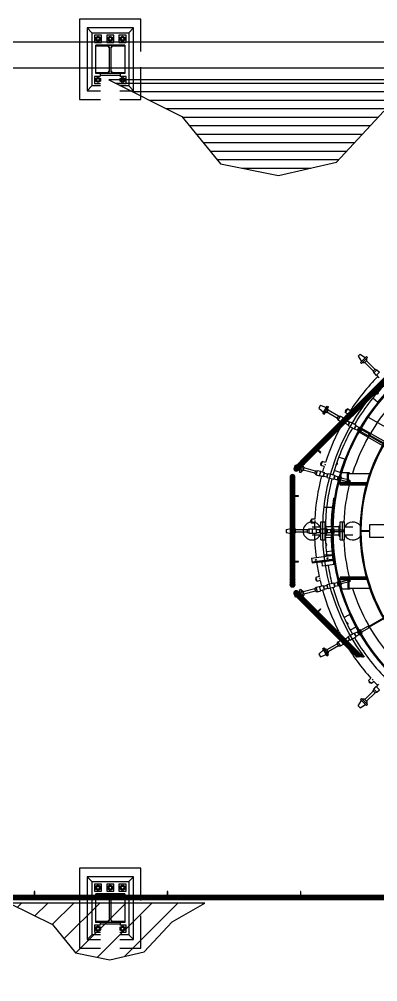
# Model space of a CAD drawing. Header units: metres. Extents: x 0 to 63075, y 0 to 44550.
# Drawn here: x 53271 to 53841, y 40929 to 42462 of the extents above; entities that cross this region are included whole.
import ezdxf

# ---------------------------------------------------------------- set-up
doc = ezdxf.new("R2010")
doc.units = ezdxf.units.M
doc.header["$LTSCALE"] = 75
for name, color, linetype in [('GSB', 7, 'Continuous'), ('ML6', 1, 'Continuous'), ('SDM', 7, 'Continuous'), ('SL1', 8, 'Continuous')]:
    doc.layers.add(name, color=color, linetype=linetype)
doc.styles.add('ROMANS', font='ROMANS.SHX')
doc.dimstyles.new('75___1-75', dxfattribs={"dimscale": 75, "dimtxt": 2.5, "dimasz": 2, "dimexe": 1.5, "dimexo": 1, "dimgap": 0.5, "dimtad": 1, "dimdec": 0, "dimzin": 12, "dimtxsty": 'ROMANS', "dimcen": 0, "dimclrd": 256, "dimclre": 256, "dimclrt": 3, "dimazin": 3, "dimtfac": 1, "dimtdec": 0, "dimtmove": 0, "dimatfit": 0, "dimfxl": 1, "dimlwd": -1, "dimlwe": -1, "dimarcsym": 0})

# ---------------------------------------------------------------- blocks, each defined once
blk = doc.blocks.new('A$C6bae614f')
at = {"layer": 'SL1'}
h = blk.add_hatch(dxfattribs=at)
h.set_pattern_fill('_USER', color=256, scale=90, angle=-0.0019, style=0, pattern_type=0)
h.set_pattern_definition([(359.99813, (326091.565, -11945.2), (0.00294, 90), [])])
h.paths.add_polyline_path([(373348, 56937), (369854, 56937), (370629, 56550), (371038, 56048), (371653, 55922), (372265, 56065), (372765, 56602)])
h = blk.add_hatch(dxfattribs=at)
h.set_pattern_fill('_USER', color=256, scale=195, angle=44.9981, style=0, pattern_type=0)
h.set_pattern_definition([(44.99813, (326091.56, -18363.04), (-137.8813, 137.89033), [])])
h.paths.add_polyline_path([(370873, 48209), (368802, 48209), (369261, 47980), (369504, 47682), (369868, 47608), (370231, 47692), (370527, 48010)])
for p, q in [((369546, 57579), (369545, 56729)), ((370196, 57579), (369546, 57579)), ((370196, 57237), (370196, 57579)), ((369676, 57437), (369626, 57487)), ((370116, 57487), (369626, 57487)), ((369626, 57487), (369626, 56822)), ((370116, 57487), (370066, 57437)), ((370116, 56822), (370116, 57487)), ((369676, 57437), (369676, 56872)), ((369676, 57437), (370066, 57437)), ((369703, 57409), (369703, 57334)), ((369778, 57409), (369703, 57409)), ((369715, 57387), (369741, 57401)), ((369715, 57357), (369715, 57387)), ((369741, 57343), (369715, 57357)), ((369726, 57379), (369724, 57372)), ((369724, 57372), (369726, 57365)), ((369730, 57385), (369726, 57379)), ((369726, 57365), (369730, 57359)), ((369737, 57388), (369730, 57385)), ((369730, 57359), (369737, 57356)), ((369744, 57388), (369737, 57388)), ((369737, 57356), (369744, 57356)), ((369741, 57401), (369766, 57387)), ((369766, 57357), (369741, 57343)), ((369751, 57385), (369744, 57388)), ((369744, 57356), (369751, 57359)), ((369756, 57379), (369751, 57385)), ((369751, 57359), (369756, 57365)), ((369757, 57372), (369756, 57379)), ((369756, 57365), (369757, 57372)), ((369766, 57387), (369766, 57357)), ((369778, 57334), (369778, 57409)), ((369908, 57409), (369833, 57409)), ((369833, 57409), (369833, 57334)), ((369845, 57387), (369871, 57401)), ((369845, 57357), (369845, 57387)), ((369871, 57343), (369845, 57357)), ((369856, 57379), (369854, 57372)), ((369854, 57372), (369856, 57365)), ((369860, 57385), (369856, 57379)), ((369856, 57365), (369860, 57359)), ((369867, 57388), (369860, 57385)), ((369860, 57359), (369867, 57356)), ((369874, 57388), (369867, 57388)), ((369867, 57356), (369874, 57356)), ((369871, 57401), (369896, 57387)), ((369896, 57357), (369871, 57343)), ((369881, 57385), (369874, 57388)), ((369874, 57356), (369881, 57359)), ((369886, 57379), (369881, 57385)), ((369881, 57359), (369886, 57365)), ((369887, 57372), (369886, 57379)), ((369886, 57365), (369887, 57372)), ((369896, 57387), (369896, 57357)), ((369908, 57334), (369908, 57409)), ((369963, 57409), (369963, 57334)), ((370038, 57409), (369963, 57409)), ((369975, 57387), (370001, 57401)), ((369975, 57357), (369975, 57387)), ((370001, 57343), (369975, 57357)), ((369986, 57379), (369984, 57372)), ((369984, 57372), (369986, 57365)), ((369990, 57385), (369986, 57379)), ((369986, 57365), (369990, 57359)), ((369997, 57388), (369990, 57385)), ((369990, 57359), (369997, 57356)), ((370004, 57388), (369997, 57388)), ((369997, 57356), (370004, 57356)), ((370001, 57401), (370026, 57387)), ((370026, 57357), (370001, 57343)), ((370011, 57385), (370004, 57388)), ((370004, 57356), (370011, 57359)), ((370016, 57379), (370011, 57385)), ((370011, 57359), (370016, 57365)), ((370017, 57372), (370016, 57379)), ((370016, 57365), (370017, 57372)), ((370026, 57387), (370026, 57357)), ((370038, 57334), (370038, 57409)), ((370066, 57437), (370066, 56872)), ((349171, 57340), (379581, 57340)), ((369703, 57334), (369778, 57334)), ((369717, 57306), (370025, 57306)), ((369717, 57003), (369717, 57306)), ((370025, 57306), (369717, 57306)), ((369849, 57293), (369717, 57293)), ((369849, 57293), (369717, 57293)), ((369833, 57334), (369908, 57334)), ((369864, 57278), (369849, 57293)), ((369849, 57293), (369849, 57292)), ((369864, 57031), (369864, 57278)), ((369892, 57293), (369877, 57278)), ((369877, 57278), (369877, 57031)), ((370025, 57293), (369892, 57293)), ((369892, 57293), (369892, 57292)), ((370025, 57293), (369892, 57293)), ((369963, 57334), (370038, 57334)), ((370025, 57306), (370025, 57003)), ((349471, 57064), (379300, 57064)), ((370195, 56729), (370196, 57072)), ((369703, 56974), (369703, 56899)), ((369769, 56974), (369703, 56974)), ((369715, 56952), (369741, 56966)), ((369715, 56922), (369715, 56952)), ((369717, 57016), (369849, 57016)), ((370025, 57003), (369717, 57003)), ((369730, 56950), (369725, 56944)), ((369737, 56953), (369730, 56950)), ((369744, 56953), (369737, 56953)), ((369741, 56966), (369766, 56952)), ((369751, 56950), (369744, 56953)), ((369756, 56944), (369751, 56950)), ((369766, 56984), (369766, 57003)), ((369976, 56984), (369766, 56984)), ((369766, 56952), (369766, 56922)), ((369849, 57016), (369864, 57031)), ((369877, 57031), (369892, 57016)), ((369892, 57016), (370025, 57016)), ((370038, 56974), (369972, 56974)), ((369975, 56952), (370001, 56966)), ((369975, 56922), (369975, 56952)), ((369976, 57003), (369976, 56984)), ((369990, 56950), (369985, 56944)), ((369997, 56953), (369990, 56950)), ((370004, 56953), (369997, 56953)), ((370001, 56966), (370026, 56952)), ((370011, 56950), (370004, 56953)), ((370016, 56944), (370011, 56950)), ((370026, 56952), (370026, 56922)), ((370038, 56899), (370038, 56974)), ((369676, 56872), (369626, 56822)), ((369769, 56872), (369676, 56872)), ((369703, 56899), (369769, 56899)), ((369741, 56908), (369715, 56922)), ((369725, 56944), (369724, 56937)), ((369724, 56937), (369725, 56930)), ((369725, 56930), (369730, 56924)), ((369730, 56924), (369737, 56921)), ((369737, 56921), (369744, 56921)), ((369766, 56922), (369741, 56908)), ((369744, 56921), (369751, 56924)), ((369751, 56924), (369756, 56930)), ((369757, 56937), (369756, 56944)), ((369756, 56930), (369757, 56937)), ((369972, 56899), (370038, 56899)), ((370066, 56872), (369972, 56872)), ((370001, 56908), (369975, 56922)), ((369985, 56944), (369984, 56937)), ((369984, 56937), (369985, 56930)), ((369985, 56930), (369990, 56924)), ((369990, 56924), (369997, 56921)), ((369997, 56921), (370004, 56921)), ((370026, 56922), (370001, 56908)), ((370004, 56921), (370011, 56924)), ((370011, 56924), (370016, 56930)), ((370017, 56937), (370016, 56944)), ((370016, 56930), (370017, 56937)), ((370116, 56822), (370066, 56872)), ((369626, 56822), (369769, 56822)), ((369972, 56822), (370116, 56822)), ((369545, 56729), (369769, 56729)), ((369972, 56729), (370195, 56729)), ((371893, 52900), (373493, 54500)), ((373494, 54499), (371894, 52899)), ((373498, 54495), (371898, 52895)), ((373503, 54490), (371903, 52890)), ((373510, 54483), (371910, 52883)), ((373517, 54477), (371916, 52877)), ((373522, 54471), (371922, 52871)), ((373526, 54467), (371926, 52867)), ((373527, 54466), (371927, 52866)), ((372518, 54030), (372494, 54006)), ((372494, 54006), (372532, 53951)), ((372518, 54030), (372572, 53991)), ((372521, 53940), (372584, 54003)), ((372532, 53929), (372595, 53992)), ((372584, 54003), (372595, 53992)), ((372521, 53940), (372532, 53929)), ((372564, 53938), (372541, 53938)), ((372564, 53938), (372586, 53960)), ((372657, 53849), (372566, 53940)), ((372674, 53867), (372584, 53958)), ((372586, 53960), (372586, 53982)), ((372654, 53847), (372677, 53870)), ((372654, 53847), (372660, 53830)), ((372660, 53830), (372694, 53863)), ((372660, 53830), (372687, 53803)), ((372677, 53870), (372694, 53863)), ((372687, 53803), (372720, 53837)), ((372688, 53805), (372716, 53776)), ((372694, 53863), (372720, 53837)), ((372800, 53631), (372701, 53518)), ((372095, 53486), (372078, 53457)), ((372095, 53486), (372158, 53463)), ((372122, 53400), (372166, 53477)), ((372166, 53477), (372180, 53469)), ((372478, 53370), (372569, 53502)), ((372569, 53502), (372595, 53534)), ((372701, 53518), (372651, 53562)), ((372078, 53457), (372130, 53414)), ((372122, 53400), (372135, 53392)), ((372135, 53392), (372180, 53469)), ((372163, 53410), (372142, 53404)), ((372163, 53410), (372179, 53436)), ((372276, 53348), (372165, 53412)), ((372179, 53436), (372173, 53458)), ((372288, 53370), (372178, 53434)), ((372367, 53383), (372346, 53347)), ((372381, 53448), (372358, 53411)), ((372369, 53441), (372358, 53425)), ((372364, 53421), (372358, 53425)), ((372388, 53392), (372358, 53411)), ((372379, 53376), (372367, 53383)), ((372375, 53438), (372369, 53441)), ((372412, 53429), (372381, 53448)), ((372400, 53403), (372403, 53408)), ((372403, 53408), (372408, 53415)), ((372274, 53345), (372290, 53373)), ((372274, 53345), (372285, 53330)), ((372285, 53330), (372309, 53371)), ((372285, 53330), (372317, 53311)), ((372290, 53373), (372309, 53371)), ((372324, 53309), (372303, 53273)), ((372315, 53266), (372303, 53273)), ((372309, 53371), (372341, 53353)), ((372317, 53311), (372341, 53353)), ((372318, 53313), (372353, 53293)), ((372340, 53351), (372375, 53331)), ((372353, 53293), (372375, 53331)), ((372355, 53298), (372358, 53296)), ((372358, 53296), (372374, 53325)), ((372358, 53296), (372388, 53279)), ((372372, 53326), (372374, 53325)), ((372374, 53325), (372405, 53307)), ((372388, 53272), (372410, 53311)), ((372388, 53279), (372405, 53307)), ((372391, 53277), (372388, 53279)), ((372388, 53272), (372452, 53236)), ((372396, 53232), (372478, 53370)), ((372407, 53306), (372405, 53307)), ((372410, 53311), (372474, 53274)), ((372452, 53236), (372474, 53274)), ((372603, 53361), (373024, 53118)), ((372324, 53088), (372396, 53232)), ((372455, 53240), (372458, 53238)), ((372458, 53238), (372475, 53267)), ((372458, 53238), (372488, 53221)), ((372471, 53269), (372475, 53267)), ((372475, 53267), (372505, 53250)), ((372488, 53221), (372505, 53250)), ((372492, 53219), (372488, 53221)), ((372511, 53253), (372489, 53214)), ((372492, 53219), (372489, 53214)), ((372489, 53214), (372497, 53209)), ((372489, 53214), (372497, 53209)), ((372508, 53248), (372505, 53250)), ((372924, 52960), (372505, 53203)), ((372506, 53204), (372515, 53199)), ((372506, 53204), (372515, 53199)), ((372508, 53248), (372511, 53253)), ((372511, 53253), (372520, 53248)), ((372511, 53253), (372520, 53248)), ((372515, 53199), (372537, 53237)), ((372600, 53163), (372521, 53209)), ((372528, 53243), (372537, 53237)), ((372528, 53243), (372537, 53237)), ((372948, 53002), (372529, 53244)), ((372611, 53182), (372532, 53227)), ((372600, 53163), (372611, 53182)), ((372618, 53175), (372610, 53180)), ((372610, 53160), (372618, 53175)), ((372766, 53084), (372615, 53170)), ((372262, 52940), (372324, 53088)), ((372610, 53160), (372601, 53165)), ((372612, 53165), (372762, 53078)), ((372069, 53007), (372096, 52980)), ((372101, 52984), (372073, 53012)), ((372096, 52980), (372101, 52984)), ((371860, 52866), (371846, 52851)), ((371877, 52885), (371849, 52856)), ((371877, 52882), (371860, 52866)), ((371862, 52870), (371860, 52866)), ((371860, 52866), (371862, 52859)), ((371879, 52877), (371862, 52859)), ((371866, 52852), (371884, 52871)), ((371893, 52900), (371877, 52885)), ((371877, 52882), (371894, 52899)), ((371877, 52885), (371877, 52882)), ((371877, 52882), (371879, 52877)), ((371879, 52877), (371898, 52895)), ((371879, 52877), (371884, 52871)), ((371884, 52871), (371903, 52890)), ((371884, 52871), (371890, 52864)), ((371890, 52864), (371910, 52883)), ((371893, 52900), (371894, 52899)), ((371894, 52899), (371898, 52895)), ((371897, 52857), (371916, 52877)), ((371898, 52895), (371903, 52890)), ((371903, 52890), (371910, 52883)), ((371904, 52853), (371922, 52871)), ((371909, 52850), (371926, 52867)), ((371910, 52883), (371916, 52877)), ((371911, 52850), (371927, 52866)), ((371916, 52877), (371922, 52871)), ((371922, 52871), (371926, 52867)), ((371926, 52867), (371927, 52866)), ((372104, 52879), (372098, 52861)), ((372114, 52889), (372101, 52847)), ((372110, 52877), (372104, 52879)), ((372149, 52879), (372114, 52889)), ((372146, 52856), (372148, 52864)), ((372212, 52787), (372262, 52940)), ((372291, 52938), (372354, 52917)), ((372354, 52917), (372306, 52775)), ((371817, 52822), (371815, 52812)), ((371817, 52815), (371815, 52812)), ((371815, 52812), (371817, 52803)), ((371846, 52844), (371817, 52815)), ((371822, 52830), (371817, 52822)), ((371819, 52824), (371817, 52815)), ((371819, 52824), (371817, 52822)), ((371817, 52815), (371819, 52805)), ((371819, 52805), (371817, 52803)), ((371817, 52803), (371822, 52795)), ((371828, 52852), (371819, 52820)), ((371824, 52832), (371819, 52824)), ((371824, 52829), (371819, 52824)), ((371819, 52820), (371879, 52791)), ((371819, 52805), (371825, 52812)), ((371819, 52805), (371824, 52797)), ((371824, 52832), (371822, 52830)), ((371824, 52797), (371822, 52795)), ((371822, 52795), (371830, 52790)), ((371824, 52829), (371823, 52821)), ((371823, 52821), (371825, 52812)), ((371833, 52839), (371824, 52829)), ((371829, 52837), (371824, 52832)), ((371829, 52837), (371824, 52829)), ((371824, 52797), (371831, 52804)), ((371832, 52792), (371824, 52797)), ((371825, 52812), (371836, 52822)), ((371825, 52812), (371831, 52804)), ((371828, 52852), (371894, 52846)), ((371837, 52845), (371829, 52837)), ((371832, 52792), (371830, 52790)), ((371830, 52790), (371839, 52788)), ((371841, 52814), (371831, 52804)), ((371831, 52804), (371838, 52799)), ((371849, 52809), (371832, 52792)), ((371832, 52792), (371841, 52790)), ((371846, 52851), (371833, 52839)), ((371837, 52845), (371833, 52839)), ((371833, 52839), (371833, 52831)), ((371833, 52831), (371836, 52822)), ((371836, 52822), (371866, 52852)), ((371836, 52822), (371841, 52814)), ((371849, 52856), (371837, 52845)), ((371838, 52799), (371847, 52796)), ((371857, 52806), (371839, 52788)), ((371839, 52788), (371848, 52790)), ((371890, 52864), (371841, 52814)), ((371841, 52814), (371849, 52809)), ((371850, 52792), (371841, 52790)), ((371862, 52859), (371846, 52844)), ((371849, 52856), (371846, 52851)), ((371846, 52851), (371846, 52844)), ((371846, 52844), (371849, 52836)), ((371847, 52796), (371856, 52798)), ((371848, 52790), (371856, 52795)), ((371850, 52792), (371848, 52790)), ((371879, 52839), (371849, 52809)), ((371849, 52836), (371855, 52828)), ((371849, 52809), (371857, 52806)), ((371909, 52850), (371850, 52792)), ((371850, 52792), (371858, 52797)), ((371855, 52828), (371862, 52823)), ((371856, 52798), (371863, 52802)), ((371858, 52797), (371856, 52795)), ((371870, 52819), (371857, 52806)), ((371857, 52806), (371865, 52807)), ((371863, 52802), (371858, 52797)), ((371862, 52859), (371866, 52852)), ((371862, 52823), (371870, 52819)), ((371872, 52811), (371863, 52802)), ((371865, 52807), (371872, 52811)), ((371866, 52852), (371872, 52845)), ((371886, 52835), (371870, 52819)), ((371870, 52819), (371878, 52819)), ((371872, 52845), (371879, 52839)), ((371896, 52835), (371872, 52811)), ((371875, 52776), (371898, 52862)), ((371875, 52776), (371891, 52772)), ((371878, 52819), (371883, 52822)), ((371897, 52857), (371879, 52839)), ((371879, 52839), (371886, 52835)), ((371904, 52853), (371886, 52835)), ((371886, 52835), (371892, 52834)), ((371890, 52864), (371897, 52857)), ((371891, 52772), (371914, 52858)), ((371892, 52834), (371896, 52835)), ((371914, 52796), (371894, 52784)), ((371911, 52850), (371896, 52835)), ((371897, 52857), (371904, 52853)), ((371898, 52862), (371914, 52858)), ((371904, 52853), (371909, 52850)), ((371909, 52850), (371911, 52850)), ((371922, 52826), (371910, 52845)), ((371914, 52796), (371922, 52826)), ((372038, 52765), (371914, 52798)), ((372045, 52789), (371921, 52823)), ((372037, 52762), (372046, 52793)), ((372046, 52793), (372064, 52796)), ((372051, 52750), (372064, 52796)), ((372064, 52796), (372099, 52787)), ((372087, 52740), (372099, 52787)), ((372105, 52859), (372098, 52861)), ((372099, 52785), (372138, 52774)), ((372135, 52837), (372101, 52847)), ((372126, 52732), (372138, 52774)), ((372131, 52736), (372139, 52768)), ((372136, 52769), (372139, 52768)), ((372139, 52768), (372173, 52759)), ((372144, 52850), (372146, 52856)), ((372166, 52721), (372177, 52764)), ((372172, 52632), (372212, 52787)), ((372177, 52764), (372248, 52745)), ((372306, 52775), (372243, 52796)), ((372284, 52657), (372319, 52772)), ((372319, 52772), (372399, 52772)), ((372384, 52764), (372619, 52764)), ((372384, 52672), (372384, 52764)), ((372393, 52663), (372393, 52764)), ((372399, 52772), (372399, 52764)), ((371778, 52737), (371776, 52727)), ((371778, 52734), (371776, 52725)), ((371776, 52727), (371776, 51581)), ((371778, 52726), (371776, 52718)), ((371778, 52713), (371776, 52706)), ((371778, 52696), (371776, 52690)), ((371778, 52675), (371776, 52671)), ((371783, 52745), (371778, 52737)), ((371783, 52742), (371778, 52734)), ((371778, 52734), (371778, 52737)), ((371778, 52726), (371778, 52734)), ((371783, 52733), (371778, 52726)), ((371778, 52726), (371778, 51572)), ((371783, 52719), (371778, 52713)), ((371783, 52701), (371778, 52696)), ((371783, 52678), (371778, 52675)), ((371791, 52750), (371783, 52745)), ((371791, 52747), (371783, 52742)), ((371783, 52745), (371783, 51564)), ((371791, 52738), (371783, 52733)), ((371791, 52723), (371783, 52719)), ((371791, 52704), (371783, 52701)), ((371791, 52681), (371783, 52678)), ((371800, 52752), (371791, 52750)), ((371791, 52750), (371791, 51558)), ((371800, 52749), (371791, 52747)), ((371800, 52740), (371791, 52738)), ((371800, 52725), (371791, 52723)), ((371800, 52705), (371791, 52704)), ((371800, 52681), (371791, 52681)), ((371810, 52750), (371800, 52752)), ((371800, 51560), (371800, 52752)), ((371810, 52747), (371800, 52749)), ((371810, 52738), (371800, 52740)), ((371810, 52723), (371800, 52725)), ((371810, 52704), (371800, 52705)), ((371810, 52681), (371800, 52681)), ((371818, 52745), (371810, 52750)), ((371810, 52750), (371810, 51558)), ((371818, 52742), (371810, 52747)), ((371818, 52733), (371810, 52738)), ((371818, 52719), (371810, 52723)), ((371818, 52701), (371810, 52704)), ((371818, 52678), (371810, 52681)), ((371823, 52737), (371818, 52745)), ((371818, 51567), (371818, 52745)), ((371823, 52734), (371818, 52742)), ((371823, 52726), (371818, 52733)), ((371823, 52713), (371818, 52719)), ((371823, 52696), (371818, 52701)), ((371823, 52675), (371818, 52678)), ((371825, 52727), (371823, 52737)), ((371823, 52737), (371823, 51572)), ((371825, 52725), (371823, 52734)), ((371825, 52718), (371823, 52726)), ((371825, 52706), (371823, 52713)), ((371825, 52690), (371823, 52696)), ((371825, 52671), (371823, 52675)), ((371825, 52725), (371825, 52727)), ((371825, 51591), (371825, 52725)), ((372037, 52762), (372051, 52750)), ((372051, 52750), (372087, 52740)), ((372088, 52742), (372126, 52732)), ((372128, 52737), (372131, 52736)), ((372131, 52736), (372164, 52727)), ((372164, 52727), (372173, 52759)), ((372167, 52727), (372164, 52727)), ((372166, 52721), (372237, 52702)), ((372176, 52758), (372173, 52759)), ((372237, 52702), (372248, 52745)), ((372238, 52707), (372242, 52706)), ((372242, 52706), (372251, 52738)), ((372242, 52706), (372276, 52697)), ((372247, 52739), (372251, 52738)), ((372251, 52738), (372285, 52729)), ((372276, 52697), (372285, 52729)), ((372280, 52696), (372276, 52697)), ((372278, 52691), (372290, 52734)), ((372280, 52696), (372278, 52691)), ((372278, 52691), (372288, 52688)), ((372278, 52691), (372288, 52688)), ((372288, 52728), (372285, 52729)), ((372288, 52728), (372290, 52734)), ((372290, 52734), (372300, 52731)), ((372290, 52734), (372300, 52731)), ((372292, 52663), (372292, 52672)), ((372292, 52672), (372384, 52672)), ((372587, 52663), (372292, 52663)), ((372297, 52686), (372308, 52683)), ((372297, 52686), (372308, 52683)), ((372308, 52683), (372319, 52726)), ((372308, 52653), (372308, 52663)), ((372309, 52729), (372319, 52726)), ((372309, 52729), (372319, 52726)), ((372399, 52671), (372311, 52694)), ((372404, 52691), (372316, 52715)), ((372399, 52671), (372404, 52691)), ((372409, 52670), (372399, 52672)), ((372414, 52687), (372404, 52689)), ((372409, 52670), (372414, 52687)), ((371778, 52652), (371776, 52650)), ((371825, 52627), (371776, 52627)), ((371783, 52654), (371778, 52652)), ((371791, 52655), (371783, 52654)), ((371800, 52655), (371791, 52655)), ((371810, 52655), (371800, 52655)), ((371818, 52654), (371810, 52655)), ((371823, 52652), (371818, 52654)), ((371825, 52650), (371823, 52652)), ((372143, 52474), (372172, 52632)), ((372308, 52657), (372284, 52657)), ((372303, 52653), (372303, 52644)), ((372584, 52653), (372303, 52653)), ((372303, 52644), (372581, 52644)), ((371864, 52527), (371825, 52527)), ((371825, 52521), (371864, 52521)), ((371864, 52521), (371864, 52527)), ((372126, 52314), (372143, 52474)), ((372249, 52503), (372239, 52503)), ((372136, 52407), (372226, 52407)), ((372236, 52408), (372236, 52408)), ((371993, 52268), (371992, 52258)), ((371992, 52258), (371992, 52249)), ((372000, 52268), (371993, 52268)), ((372000, 52280), (371999, 52236)), ((372037, 52279), (372000, 52280)), ((372039, 52250), (372040, 52265)), ((372124, 52249), (372126, 52314)), ((371733, 52170), (371799, 52182)), ((371733, 52170), (371733, 52137)), ((371799, 52109), (371799, 52198)), ((371799, 52198), (371815, 52198)), ((371815, 52109), (371815, 52198)), ((371831, 52169), (371815, 52185)), ((371831, 52138), (371831, 52169)), ((371959, 52166), (371831, 52166)), ((371959, 52170), (371976, 52177)), ((371959, 52137), (371959, 52170)), ((371976, 52129), (371976, 52177)), ((371976, 52177), (372013, 52177)), ((371999, 52248), (371992, 52249)), ((372035, 52235), (371999, 52236)), ((372009, 52198), (372100, 52198)), ((372013, 52129), (372013, 52177)), ((372013, 52175), (372053, 52175)), ((372053, 52131), (372053, 52175)), ((372053, 52170), (372056, 52170)), ((372056, 52137), (372056, 52170)), ((372056, 52170), (372091, 52170)), ((372091, 52137), (372091, 52170)), ((372094, 52170), (372091, 52170)), ((372094, 52131), (372094, 52175)), ((372094, 52175), (372168, 52175)), ((372100, 52058), (372100, 52249)), ((372100, 52249), (372144, 52249)), ((372122, 52058), (372122, 52249)), ((372144, 52249), (372144, 52058)), ((372152, 52207), (372144, 52207)), ((372152, 52207), (372152, 52099)), ((372296, 52198), (372152, 52198)), ((372168, 52131), (372168, 52175)), ((372168, 52170), (372172, 52170)), ((372172, 52137), (372172, 52170)), ((372172, 52170), (372207, 52170)), ((372207, 52137), (372207, 52170)), ((372210, 52170), (372207, 52170)), ((372210, 52131), (372210, 52176)), ((372210, 52170), (372210, 52176)), ((372210, 52176), (372220, 52176)), ((372210, 52176), (372220, 52176)), ((372230, 52176), (372241, 52176)), ((372230, 52176), (372241, 52176)), ((372241, 52131), (372241, 52176)), ((372332, 52164), (372241, 52164)), ((372296, 52207), (372304, 52207)), ((372296, 52099), (372296, 52207)), ((372304, 52058), (372304, 52249)), ((372304, 52249), (372349, 52249)), ((372326, 52249), (372326, 52058)), ((372332, 52143), (372332, 52164)), ((372342, 52162), (372332, 52162)), ((372342, 52145), (372342, 52162)), ((372349, 52249), (372349, 52058)), ((372349, 52198), (372439, 52198)), ((372520, 52156), (372525, 52156)), ((372525, 52151), (372520, 52151)), ((372525, 52149), (372525, 52158)), ((372525, 52158), (372620, 52158)), ((372620, 52222), (374078, 52222)), ((372620, 52158), (372620, 52222)), ((371733, 52137), (371799, 52125)), ((371799, 52109), (371815, 52109)), ((371831, 52138), (371815, 52122)), ((371959, 52141), (371831, 52141)), ((371959, 52137), (371976, 52129)), ((371976, 52129), (372013, 52129)), ((372100, 52109), (372009, 52109)), ((372013, 52131), (372053, 52131)), ((372053, 52137), (372056, 52137)), ((372056, 52137), (372091, 52137)), ((372094, 52137), (372091, 52137)), ((372094, 52131), (372168, 52131)), ((372100, 52058), (372144, 52058)), ((372126, 51993), (372124, 52058)), ((372152, 52099), (372144, 52099)), ((372149, 52083), (372215, 52087)), ((372296, 52109), (372152, 52109)), ((372168, 52137), (372172, 52137)), ((372172, 52137), (372207, 52137)), ((372210, 52137), (372207, 52137)), ((372210, 52137), (372210, 52131)), ((372210, 52131), (372220, 52131)), ((372210, 52131), (372220, 52131)), ((372215, 52087), (372225, 51938)), ((372230, 52131), (372241, 52131)), ((372230, 52131), (372241, 52131)), ((372332, 52143), (372241, 52143)), ((372296, 52099), (372304, 52099)), ((372304, 52058), (372349, 52058)), ((372342, 52145), (372332, 52145)), ((372439, 52109), (372349, 52109)), ((372620, 52149), (372525, 52149)), ((372620, 52085), (372620, 52149)), ((374078, 52085), (372620, 52085)), ((372143, 51833), (372126, 51993)), ((372002, 51867), (372235, 51898)), ((372002, 51867), (372009, 51817)), ((372241, 51854), (372008, 51823)), ((372009, 51817), (372242, 51848)), ((372136, 51899), (372226, 51899)), ((372225, 51938), (372158, 51933)), ((372242, 51847), (372235, 51898)), ((372236, 51898), (372236, 51898)), ((371864, 51831), (371825, 51831)), ((371825, 51825), (371864, 51825)), ((371864, 51825), (371864, 51831)), ((372243, 51841), (372078, 51820)), ((372078, 51826), (372078, 51820)), ((372110, 51824), (372115, 51780)), ((372250, 51797), (372115, 51780)), ((372172, 51675), (372143, 51833)), ((372249, 51803), (372239, 51803)), ((371825, 51681), (371776, 51681)), ((371778, 51657), (371776, 51659)), ((371783, 51655), (371778, 51657)), ((371791, 51654), (371783, 51655)), ((371800, 51653), (371791, 51654)), ((371810, 51654), (371800, 51653)), ((371818, 51655), (371810, 51654)), ((371823, 51657), (371818, 51655)), ((371825, 51659), (371823, 51657)), ((372051, 51650), (372044, 51649)), ((372044, 51649), (372046, 51639)), ((372046, 51639), (372048, 51630)), ((372084, 51671), (372048, 51662)), ((372048, 51662), (372058, 51619)), ((372094, 51643), (372090, 51658)), ((372211, 51519), (372172, 51675)), ((372292, 51650), (372308, 51650)), ((372327, 51535), (372292, 51650)), ((372299, 51644), (372587, 51644)), ((372299, 51635), (372299, 51644)), ((372581, 51663), (372305, 51663)), ((372305, 51663), (372305, 51654)), ((372305, 51654), (372584, 51654)), ((372308, 51644), (372308, 51654)), ((372401, 51542), (372401, 51644)), ((371778, 51633), (371776, 51638)), ((371778, 51613), (371776, 51619)), ((371778, 51595), (371776, 51603)), ((371778, 51582), (371776, 51591)), ((371778, 51574), (371776, 51583)), ((371778, 51572), (371776, 51581)), ((371783, 51630), (371778, 51633)), ((371783, 51608), (371778, 51613)), ((371783, 51589), (371778, 51595)), ((371783, 51575), (371778, 51582)), ((371783, 51567), (371778, 51574)), ((371783, 51564), (371778, 51572)), ((371791, 51628), (371783, 51630)), ((371791, 51605), (371783, 51608)), ((371791, 51585), (371783, 51589)), ((371791, 51571), (371783, 51575)), ((371791, 51561), (371783, 51567)), ((371791, 51558), (371783, 51564)), ((371800, 51627), (371791, 51628)), ((371800, 51603), (371791, 51605)), ((371800, 51584), (371791, 51585)), ((371800, 51569), (371791, 51571)), ((371800, 51560), (371791, 51561)), ((371800, 51557), (371791, 51558)), ((371810, 51628), (371800, 51627)), ((371810, 51605), (371800, 51603)), ((371810, 51585), (371800, 51584)), ((371810, 51571), (371800, 51569)), ((371810, 51561), (371800, 51560)), ((371800, 51560), (371800, 51557)), ((371810, 51558), (371800, 51557)), ((371818, 51630), (371810, 51628)), ((371818, 51608), (371810, 51605)), ((371818, 51589), (371810, 51585)), ((371818, 51575), (371810, 51571)), ((371818, 51567), (371810, 51561)), ((371818, 51564), (371810, 51558)), ((371823, 51633), (371818, 51630)), ((371823, 51613), (371818, 51608)), ((371823, 51595), (371818, 51589)), ((371823, 51582), (371818, 51575)), ((371823, 51574), (371818, 51567)), ((371823, 51572), (371818, 51564)), ((371818, 51567), (371818, 51564)), ((371825, 51638), (371823, 51633)), ((371825, 51619), (371823, 51613)), ((371825, 51603), (371823, 51595)), ((371825, 51591), (371823, 51582)), ((371825, 51583), (371823, 51574)), ((371825, 51581), (371823, 51572)), ((371825, 51583), (371825, 51591)), ((371825, 51581), (371825, 51583)), ((372038, 51541), (371914, 51508)), ((372037, 51545), (372051, 51557)), ((372046, 51513), (372037, 51545)), ((372055, 51631), (372048, 51630)), ((372051, 51557), (372087, 51566)), ((372064, 51510), (372051, 51557)), ((372093, 51628), (372058, 51619)), ((372087, 51564), (372126, 51575)), ((372099, 51520), (372087, 51566)), ((372138, 51532), (372126, 51575)), ((372128, 51569), (372131, 51570)), ((372131, 51570), (372164, 51580)), ((372139, 51538), (372131, 51570)), ((372136, 51538), (372139, 51538)), ((372139, 51538), (372173, 51547)), ((372173, 51547), (372164, 51580)), ((372167, 51580), (372164, 51580)), ((372166, 51585), (372237, 51604)), ((372177, 51543), (372166, 51585)), ((372176, 51548), (372173, 51547)), ((372177, 51543), (372248, 51562)), ((372248, 51562), (372237, 51604)), ((372238, 51599), (372242, 51600)), ((372242, 51600), (372276, 51609)), ((372251, 51568), (372242, 51600)), ((372247, 51567), (372251, 51568)), ((372251, 51568), (372285, 51577)), ((372280, 51610), (372276, 51609)), ((372285, 51577), (372276, 51609)), ((372278, 51616), (372288, 51618)), ((372278, 51616), (372288, 51618)), ((372290, 51573), (372278, 51616)), ((372280, 51610), (372278, 51616)), ((372288, 51578), (372285, 51577)), ((372288, 51578), (372290, 51573)), ((372290, 51573), (372299, 51575)), ((372290, 51573), (372299, 51575)), ((372297, 51621), (372308, 51624)), ((372297, 51621), (372308, 51624)), ((372391, 51635), (372299, 51635)), ((372319, 51581), (372308, 51624)), ((372309, 51578), (372319, 51581)), ((372309, 51578), (372319, 51581)), ((372399, 51636), (372311, 51612)), ((372404, 51616), (372316, 51592)), ((372391, 51542), (372391, 51635)), ((372619, 51542), (372391, 51542)), ((372409, 51637), (372399, 51634)), ((372404, 51616), (372399, 51636)), ((372414, 51620), (372404, 51617)), ((372407, 51542), (372407, 51535)), ((372414, 51620), (372409, 51637)), ((371815, 51505), (371813, 51495)), ((371813, 51495), (371815, 51486)), ((371816, 51493), (371813, 51495)), ((371821, 51513), (371815, 51505)), ((371818, 51503), (371815, 51505)), ((371815, 51486), (371821, 51478)), ((371817, 51484), (371815, 51486)), ((371818, 51503), (371816, 51493)), ((371816, 51493), (371817, 51484)), ((371822, 51487), (371816, 51493)), ((371817, 51484), (371822, 51476)), ((371832, 51469), (371817, 51484)), ((371823, 51510), (371818, 51503)), ((371824, 51496), (371818, 51503)), ((371819, 51487), (371879, 51515)), ((371819, 51487), (371827, 51455)), ((371829, 51518), (371821, 51513)), ((371823, 51510), (371821, 51513)), ((371822, 51476), (371821, 51478)), ((371824, 51496), (371822, 51487)), ((371822, 51487), (371823, 51478)), ((371832, 51477), (371822, 51487)), ((371828, 51471), (371822, 51476)), ((371831, 51516), (371823, 51510)), ((371870, 51463), (371823, 51510)), ((371823, 51478), (371828, 51471)), ((371829, 51504), (371824, 51496)), ((371834, 51486), (371824, 51496)), ((371827, 51455), (371894, 51460)), ((371836, 51463), (371828, 51471)), ((371838, 51520), (371829, 51518)), ((371831, 51516), (371829, 51518)), ((371837, 51509), (371829, 51504)), ((371840, 51518), (371831, 51516)), ((371831, 51516), (371837, 51509)), ((371834, 51486), (371832, 51477)), ((371860, 51448), (371832, 51477)), ((371832, 51477), (371832, 51469)), ((371859, 51442), (371832, 51469)), ((371832, 51469), (371836, 51463)), ((371840, 51493), (371834, 51486)), ((371864, 51456), (371834, 51486)), ((371847, 51451), (371836, 51463)), ((371846, 51512), (371837, 51509)), ((371837, 51509), (371847, 51499)), ((371847, 51518), (371838, 51520)), ((371840, 51518), (371838, 51520)), ((371849, 51516), (371840, 51518)), ((371846, 51512), (371840, 51518)), ((371847, 51499), (371840, 51493)), ((371845, 51464), (371844, 51457)), ((371844, 51457), (371847, 51451)), ((371848, 51472), (371845, 51464)), ((371855, 51510), (371846, 51512)), ((371856, 51502), (371846, 51512)), ((371855, 51513), (371847, 51518)), ((371849, 51516), (371847, 51518)), ((371856, 51502), (371847, 51499)), ((371847, 51499), (371861, 51485)), ((371861, 51438), (371847, 51451)), ((371854, 51480), (371848, 51472)), ((371857, 51511), (371849, 51516)), ((371864, 51501), (371849, 51516)), ((371861, 51485), (371854, 51480)), ((371857, 51511), (371855, 51513)), ((371862, 51506), (371855, 51510)), ((371885, 51473), (371856, 51502)), ((371864, 51501), (371856, 51502)), ((371862, 51506), (371857, 51511)), ((371860, 51448), (371859, 51442)), ((371859, 51442), (371861, 51438)), ((371875, 51426), (371859, 51442)), ((371864, 51456), (371860, 51448)), ((371878, 51431), (371860, 51448)), ((371869, 51489), (371861, 51485)), ((371861, 51485), (371896, 51451)), ((371876, 51423), (371861, 51438)), ((371910, 51458), (371862, 51506)), ((371907, 51458), (371864, 51501)), ((371871, 51497), (371864, 51501)), ((371870, 51463), (371864, 51456)), ((371883, 51437), (371864, 51456)), ((371876, 51489), (371869, 51489)), ((371878, 51469), (371870, 51463)), ((371889, 51444), (371870, 51463)), ((371875, 51531), (371891, 51535)), ((371898, 51445), (371875, 51531)), ((371882, 51486), (371876, 51489)), ((371885, 51473), (371878, 51469)), ((371883, 51437), (371878, 51431)), ((371889, 51444), (371883, 51437)), ((371883, 51437), (371902, 51418)), ((371891, 51474), (371885, 51473)), ((371902, 51455), (371885, 51473)), ((371896, 51451), (371889, 51444)), ((371889, 51444), (371909, 51425)), ((371914, 51449), (371891, 51535)), ((371895, 51473), (371891, 51474)), ((371913, 51511), (371894, 51522)), ((371902, 51455), (371896, 51451)), ((371896, 51451), (371915, 51431)), ((371898, 51445), (371914, 51449)), ((371907, 51458), (371902, 51455)), ((371902, 51455), (371921, 51437)), ((371910, 51458), (371907, 51458)), ((371907, 51458), (371925, 51441)), ((371922, 51481), (371910, 51462)), ((371926, 51442), (371910, 51458)), ((371922, 51481), (371913, 51511)), ((371921, 51437), (371915, 51431)), ((372044, 51517), (371921, 51484)), ((371925, 51441), (371921, 51437)), ((372541, 50817), (371921, 51437)), ((371926, 51442), (371925, 51441)), ((372548, 50817), (371925, 51441)), ((371926, 51442), (372551, 50817)), ((372046, 51513), (372064, 51510)), ((372064, 51510), (372099, 51520)), ((372099, 51522), (372138, 51532)), ((372262, 51367), (372211, 51519)), ((372407, 51535), (372327, 51535)), ((371878, 51431), (371875, 51426)), ((371875, 51426), (371876, 51423)), ((371875, 51426), (371893, 51409)), ((371876, 51423), (371891, 51407)), ((371878, 51431), (371896, 51412)), ((371893, 51409), (371891, 51407)), ((372482, 50817), (371891, 51407)), ((371896, 51412), (371893, 51409)), ((372485, 50817), (371893, 51409)), ((371909, 51425), (371896, 51412)), ((372492, 50817), (371896, 51412)), ((372503, 50817), (371902, 51418)), ((371915, 51431), (371909, 51425)), ((372517, 50817), (371909, 51425)), ((372530, 50817), (371915, 51431)), ((372324, 51219), (372262, 51367)), ((372095, 51328), (372067, 51300)), ((372072, 51296), (372099, 51324)), ((372099, 51324), (372095, 51328)), ((372345, 51238), (372404, 51267)), ((372404, 51267), (372471, 51133)), ((372396, 51075), (372324, 51219)), ((372471, 51133), (372411, 51103)), ((372600, 51143), (372521, 51098)), ((372611, 51125), (372600, 51143)), ((372610, 51147), (372601, 51142)), ((372618, 51132), (372610, 51147)), ((372618, 51132), (372610, 51127)), ((372762, 51229), (372612, 51142)), ((372615, 51136), (372765, 51223)), ((372286, 51095), (372254, 51078)), ((372254, 51078), (372275, 51039)), ((372260, 51067), (372254, 51064)), ((372254, 51064), (372263, 51047)), ((372269, 51050), (372263, 51047)), ((372307, 51056), (372275, 51039)), ((372300, 51077), (372296, 51084)), ((372303, 51071), (372300, 51077)), ((372358, 51011), (372388, 51028)), ((372388, 51034), (372452, 51071)), ((372410, 50996), (372388, 51034)), ((372391, 51029), (372388, 51028)), ((372405, 50999), (372388, 51028)), ((372478, 50937), (372396, 51075)), ((372410, 50996), (372474, 51033)), ((372474, 51033), (372452, 51071)), ((372454, 51066), (372458, 51069)), ((372458, 51069), (372488, 51086)), ((372475, 51040), (372458, 51069)), ((372471, 51038), (372475, 51040)), ((372475, 51040), (372505, 51057)), ((372491, 51088), (372488, 51086)), ((372505, 51057), (372488, 51086)), ((372489, 51093), (372497, 51098)), ((372489, 51093), (372497, 51098)), ((372489, 51093), (372511, 51054)), ((372491, 51088), (372489, 51093)), ((372508, 51059), (372505, 51057)), ((372506, 51102), (372515, 51108)), ((372506, 51102), (372515, 51108)), ((372508, 51059), (372511, 51054)), ((372511, 51054), (372520, 51059)), ((372511, 51054), (372520, 51059)), ((372537, 51069), (372515, 51108)), ((372528, 51064), (372537, 51069)), ((372528, 51064), (372537, 51069)), ((372611, 51125), (372531, 51079)), ((372276, 50958), (372165, 50895)), ((372288, 50937), (372178, 50873)), ((372274, 50962), (372285, 50977)), ((372290, 50934), (372274, 50962)), ((372285, 50977), (372317, 50995)), ((372308, 50935), (372285, 50977)), ((372290, 50934), (372308, 50935)), ((372308, 50935), (372341, 50954)), ((372341, 50954), (372317, 50995)), ((372318, 50994), (372352, 51014)), ((372340, 50956), (372374, 50976)), ((372374, 50976), (372352, 51014)), ((372355, 51009), (372358, 51011)), ((372374, 50982), (372358, 51011)), ((372372, 50980), (372374, 50982)), ((372374, 50982), (372405, 50999)), ((372407, 51001), (372405, 50999)), ((372561, 50817), (372478, 50937)), ((372078, 50849), (372129, 50892)), ((372078, 50849), (372095, 50820)), ((372095, 50820), (372158, 50843)), ((372121, 50906), (372135, 50914)), ((372166, 50829), (372121, 50906)), ((372180, 50837), (372135, 50914)), ((372163, 50897), (372142, 50903)), ((372179, 50870), (372163, 50897)), ((372166, 50829), (372180, 50837)), ((372179, 50870), (372173, 50848)), ((372631, 50592), (372605, 50567)), ((372605, 50567), (372635, 50535)), ((372613, 50558), (372608, 50553)), ((372608, 50553), (372615, 50546)), ((372615, 50546), (372621, 50539)), ((372626, 50544), (372621, 50539)), ((372661, 50559), (372635, 50535)), ((372649, 50578), (372644, 50584)), ((372654, 50573), (372649, 50578)), ((372688, 50502), (372716, 50530)), ((372657, 50457), (372566, 50367)), ((372674, 50439), (372584, 50349)), ((372654, 50460), (372660, 50477)), ((372677, 50437), (372654, 50460)), ((372660, 50477), (372686, 50503)), ((372694, 50443), (372660, 50477)), ((372677, 50437), (372694, 50443)), ((372720, 50469), (372686, 50503)), ((372694, 50443), (372720, 50469)), ((372494, 50300), (372532, 50355)), ((372517, 50277), (372572, 50315)), ((372521, 50367), (372532, 50378)), ((372584, 50304), (372521, 50367)), ((372595, 50315), (372532, 50378)), ((372564, 50369), (372541, 50369)), ((372586, 50347), (372564, 50369)), ((372584, 50304), (372595, 50315)), ((372586, 50347), (372586, 50324)), ((372494, 50300), (372517, 50277)), ((369546, 48579), (369545, 47729)), ((370196, 48579), (369546, 48579)), ((370196, 48237), (370196, 48579)), ((369676, 48437), (369626, 48487)), ((370116, 48487), (369626, 48487)), ((369626, 48487), (369626, 47822)), ((370116, 48487), (370066, 48437)), ((370116, 47822), (370116, 48487)), ((369676, 48437), (369676, 47872)), ((369676, 48437), (370066, 48437)), ((369703, 48409), (369703, 48334)), ((369778, 48409), (369703, 48409)), ((369715, 48387), (369741, 48401)), ((369715, 48357), (369715, 48387)), ((369726, 48379), (369724, 48372)), ((369730, 48385), (369726, 48379)), ((369737, 48388), (369730, 48385)), ((369744, 48388), (369737, 48388)), ((369741, 48401), (369766, 48387)), ((369751, 48385), (369744, 48388)), ((369756, 48379), (369751, 48385)), ((369757, 48372), (369756, 48379)), ((369766, 48387), (369766, 48357)), ((369778, 48334), (369778, 48409)), ((369908, 48409), (369833, 48409)), ((369833, 48409), (369833, 48334)), ((369845, 48387), (369871, 48401)), ((369845, 48357), (369845, 48387)), ((369856, 48379), (369854, 48372)), ((369860, 48385), (369856, 48379)), ((369867, 48388), (369860, 48385)), ((369874, 48388), (369867, 48388)), ((369871, 48401), (369896, 48387)), ((369881, 48385), (369874, 48388)), ((369886, 48379), (369881, 48385)), ((369887, 48372), (369886, 48379)), ((369896, 48387), (369896, 48357)), ((369908, 48334), (369908, 48409)), ((369963, 48409), (369963, 48334)), ((370038, 48409), (369963, 48409)), ((369975, 48387), (370001, 48401)), ((369975, 48357), (369975, 48387)), ((369986, 48379), (369984, 48372)), ((369990, 48385), (369986, 48379)), ((369997, 48388), (369990, 48385)), ((370004, 48388), (369997, 48388)), ((370001, 48401), (370026, 48387)), ((370011, 48385), (370004, 48388)), ((370016, 48379), (370011, 48385)), ((370017, 48372), (370016, 48379)), ((370026, 48387), (370026, 48357)), ((370038, 48334), (370038, 48409)), ((370066, 48437), (370066, 47872)), ((364618, 48277), (377848, 48277)), ((364619, 48285), (377843, 48285)), ((364646, 48292), (377826, 48292)), ((364646, 48291), (377835, 48290)), ((369066, 48331), (369066, 48292)), ((369072, 48331), (369066, 48331)), ((369072, 48292), (369072, 48331)), ((369703, 48334), (369778, 48334)), ((369741, 48343), (369715, 48357)), ((369717, 48306), (370025, 48306)), ((369717, 48003), (369717, 48306)), ((370025, 48306), (369717, 48306)), ((369849, 48293), (369717, 48293)), ((369849, 48293), (369717, 48293)), ((369724, 48372), (369726, 48365)), ((369726, 48365), (369730, 48359)), ((369730, 48359), (369737, 48356)), ((369737, 48356), (369744, 48356)), ((369766, 48357), (369741, 48343)), ((369744, 48356), (369751, 48359)), ((369751, 48359), (369756, 48365)), ((369756, 48365), (369757, 48372)), ((369833, 48334), (369908, 48334)), ((369871, 48343), (369845, 48357)), ((369864, 48278), (369849, 48293)), ((369849, 48293), (369849, 48292)), ((369854, 48372), (369856, 48365)), ((369856, 48365), (369860, 48359)), ((369860, 48359), (369867, 48356)), ((369864, 48031), (369864, 48278)), ((369867, 48356), (369874, 48356)), ((369896, 48357), (369871, 48343)), ((369874, 48356), (369881, 48359)), ((369892, 48293), (369877, 48278)), ((369877, 48278), (369877, 48031)), ((369881, 48359), (369886, 48365)), ((369886, 48365), (369887, 48372)), ((370025, 48293), (369892, 48293)), ((369892, 48293), (369892, 48292)), ((370025, 48293), (369892, 48293)), ((369963, 48334), (370038, 48334)), ((370001, 48343), (369975, 48357)), ((369984, 48372), (369986, 48365)), ((369986, 48365), (369990, 48359)), ((369990, 48359), (369997, 48356)), ((369997, 48356), (370004, 48356)), ((370026, 48357), (370001, 48343)), ((370004, 48356), (370011, 48359)), ((370011, 48359), (370016, 48365)), ((370016, 48365), (370017, 48372)), ((370025, 48306), (370025, 48003)), ((370481, 48331), (370475, 48331)), ((370475, 48331), (370475, 48292)), ((370481, 48292), (370481, 48331)), ((371884, 48331), (371884, 48292)), ((371890, 48331), (371884, 48331)), ((371890, 48292), (371890, 48331)), ((364618, 48268), (377850, 48268)), ((364618, 48259), (377848, 48258)), ((364619, 48251), (377843, 48250)), ((364621, 48246), (377835, 48245)), ((377826, 48243), (364646, 48244)), ((370195, 47729), (370196, 48072)), ((369703, 47974), (369703, 47899)), ((369769, 47974), (369703, 47974)), ((369715, 47952), (369741, 47966)), ((369717, 48016), (369849, 48016)), ((370025, 48003), (369717, 48003)), ((369741, 47966), (369766, 47952)), ((369766, 47984), (369766, 48003)), ((369976, 47984), (369766, 47984)), ((369849, 48016), (369864, 48031)), ((369877, 48031), (369892, 48016)), ((369892, 48016), (370025, 48016)), ((370038, 47974), (369972, 47974)), ((369975, 47952), (370001, 47966)), ((369976, 48003), (369976, 47984)), ((370001, 47966), (370026, 47952)), ((370038, 47899), (370038, 47974)), ((369676, 47872), (369626, 47822)), ((369769, 47872), (369676, 47872)), ((369703, 47899), (369769, 47899)), ((369715, 47922), (369715, 47952)), ((369741, 47908), (369715, 47922)), ((369725, 47944), (369724, 47937)), ((369724, 47937), (369725, 47930)), ((369730, 47950), (369725, 47944)), ((369725, 47930), (369730, 47924)), ((369737, 47953), (369730, 47950)), ((369730, 47924), (369737, 47921)), ((369744, 47953), (369737, 47953)), ((369737, 47921), (369744, 47921)), ((369766, 47922), (369741, 47908)), ((369751, 47950), (369744, 47953)), ((369744, 47921), (369751, 47924)), ((369756, 47944), (369751, 47950)), ((369751, 47924), (369756, 47930)), ((369757, 47937), (369756, 47944)), ((369756, 47930), (369757, 47937)), ((369766, 47952), (369766, 47922)), ((369972, 47899), (370038, 47899)), ((370066, 47872), (369972, 47872)), ((369975, 47922), (369975, 47952)), ((370001, 47908), (369975, 47922)), ((369985, 47944), (369984, 47937)), ((369984, 47937), (369985, 47930)), ((369990, 47950), (369985, 47944)), ((369985, 47930), (369990, 47924)), ((369997, 47953), (369990, 47950)), ((369990, 47924), (369997, 47921)), ((370004, 47953), (369997, 47953)), ((369997, 47921), (370004, 47921)), ((370026, 47922), (370001, 47908)), ((370011, 47950), (370004, 47953)), ((370004, 47921), (370011, 47924)), ((370016, 47944), (370011, 47950)), ((370011, 47924), (370016, 47930)), ((370017, 47937), (370016, 47944)), ((370016, 47930), (370017, 47937)), ((370026, 47952), (370026, 47922)), ((370116, 47822), (370066, 47872)), ((369626, 47822), (369769, 47822)), ((369972, 47822), (370116, 47822)), ((369545, 47729), (369769, 47729)), ((369972, 47729), (370195, 47729))]:
    blk.add_line(p, q, dxfattribs=at)
for points in [[(373348, 56937), (369854, 56937), (370629, 56550), (371038, 56048), (371653, 55922), (372265, 56065), (372765, 56602)], [(370873, 48209), (368802, 48209), (369261, 47980), (369504, 47682), (369868, 47608), (370231, 47692), (370527, 48010)]]:
    blk.add_lwpolyline(points, close=True, dxfattribs=at)
for centre, radius in [((369741, 57372), 16), ((369871, 57372), 16), ((370001, 57372), 16), ((369741, 56937), 16), ((370001, 56937), 16), ((374370, 52153), 2150), ((374370, 52153), 2140), ((372047, 51847), 4.76), ((372172, 51864), 4.76), ((369741, 48372), 16), ((369871, 48372), 16), ((370001, 48372), 16), ((369741, 47937), 16), ((370001, 47937), 16)]:
    blk.add_circle(centre, radius, dxfattribs=at)
for centre, radius, start, end in [((369848, 57277), 16, 359.9961, 89.9981), ((369848, 57277), 16, 75.6362, 89.9981), ((369893, 57277), 16, 89.9981, 179.9961), ((369893, 57277), 16, 89.9981, 104.36), ((369848, 57032), 16, 269.9981, 359.9961), ((369893, 57032), 16, 179.9961, 269.9981), ((374370, 52153), 2150, 350.9962, 178.8135), ((374370, 52153), 2143, 106.3021, 165.1114), ((374370, 52153), 2029, 107.2423, 162.472), ((374370, 52153), 1855, 311.9258, 226.0971), ((374370, 52153), 1850, 90.0718, 179.9244), ((374370, 52153), 1845, 90.072, 179.9242), ((374370, 52153), 2337, 135.5374, 146.9194), ((374370, 52153), 2223, 135.5651, 149.4311), ((372698, 53620), 13.5, 238.0857, 39.4105), ((374370, 52153), 2337, 147.9982, 149.4587), ((374370, 52153), 2337, 150.5374, 161.9194), ((374370, 52153), 2223, 150.5651, 164.4311), ((372263, 52869), 13.5, 260.5844, 61.9119), ((374370, 52153), 2337, 162.9982, 164.4587), ((374370, 52153), 2337, 165.5374, 176.9194), ((374370, 52153), 2223, 165.5651, 179.4311), ((374370, 52153), 2143, 166.4192, 178.8099), ((374370, 52153), 2029, 166.0134, 177.3068), ((374327, 52158), 2106, 173.455, 173.8659), ((372008, 52153), 95.2, 27.8163, 332.18), ((374370, 52153), 2337, 177.9982, 179.4587), ((372440, 52153), 95.2, 37.1746, 152.18), ((374370, 52153), 1850, 180.0718, 226.2582), ((374370, 52153), 1845, 180.072, 226.4129), ((374370, 52153), 2337, 180.5374, 186.8754), ((374370, 52153), 2223, 180.5651, 186.8434), ((374370, 52153), 2150, 181.1828, 218.4366), ((374374, 52153), 2153, 181.1739, 182.0069), ((374370, 52153), 2143, 181.1864, 218.5746), ((374370, 52153), 2029, 182.6895, 193.9828), ((372440, 52153), 95.2, 207.8163, 322.8217), ((372150, 52008), 13.5, 283.0829, 84.4133), ((374370, 52153), 2337, 188.1208, 191.9194), ((374370, 52153), 2223, 189.4626, 194.4311), ((373580, 52026), 1350, 189.2287, 189.5035), ((374370, 52153), 2337, 192.9982, 194.4587), ((374370, 52153), 2223, 195.5651, 209.4311), ((374370, 52153), 2029, 197.5242, 221.0447), ((374370, 52153), 2337, 195.5374, 206.9194), ((372375, 51169), 13.5, 305.5816, 106.9146), ((374370, 52153), 2337, 207.9982, 209.4587), ((374370, 52153), 2337, 210.5374, 221.9194), ((374370, 52153), 2223, 210.5651, 224.4311), ((374370, 52153), 2337, 222.9982, 224.4588), ((369848, 48277), 16, 359.9961, 89.9981), ((369848, 48277), 16, 75.6362, 89.9981), ((369893, 48277), 16, 89.9981, 179.9961), ((369893, 48277), 16, 89.9981, 104.36), ((369848, 48032), 16, 269.9981, 359.9961), ((369893, 48032), 16, 179.9961, 269.9981)]:
    blk.add_arc(centre, radius, start, end, dxfattribs=at)
for points, knots in [([(372239, 52503), (372240, 52504), (372238, 52495), (372235, 52477), (372234, 52468), (372232, 52457), (372231, 52444), (372229, 52431), (372227, 52417), (372225, 52401), (372222, 52378), (372220, 52350), (372217, 52319), (372216, 52299), (372214, 52277), (372213, 52254), (372212, 52236), (372212, 52217), (372211, 52198)], [0.192816, 0.192816, 0.192816, 0.192816, 0.2702472, 0.2702472, 0.2702472, 0.3089628, 0.3089628, 0.3089628, 0.3476784, 0.3476784, 0.3476784, 0.404803, 0.404803, 0.404803, 0.442886, 0.442886, 0.442886, 0.474831, 0.474831, 0.474831, 0.474831]), ([(372211, 52198), (372212, 52217), (372212, 52236), (372213, 52254), (372215, 52282), (372216, 52309), (372218, 52334), (372220, 52354), (372222, 52372), (372224, 52389), (372224, 52393), (372225, 52397), (372225, 52401), (372228, 52425), (372231, 52446), (372233, 52462), (372235, 52476), (372237, 52486), (372238, 52493), (372239, 52499), (372239, 52502), (372239, 52503), (372239, 52503), (372239, 52503), (372239, 52503)], [0.5252527, 0.5252527, 0.5252527, 0.5252527, 0.5571563, 0.5571563, 0.5571563, 0.604762, 0.604762, 0.604762, 0.6428465, 0.6428465, 0.6428465, 0.6523676, 0.6523676, 0.6523676, 0.7104433, 0.7104433, 0.7104433, 0.7588397, 0.7588397, 0.7588397, 0.7975568, 0.7975568, 0.7975568, 0.8072361, 0.8072361, 0.8072361, 0.8072361]), ([(372249, 52503), (372249, 52504), (372248, 52495), (372245, 52477), (372244, 52468), (372242, 52457), (372240, 52444), (372238, 52431), (372236, 52417), (372235, 52401), (372232, 52378), (372229, 52350), (372227, 52319), (372225, 52299), (372224, 52277), (372223, 52254), (372222, 52236), (372221, 52217), (372221, 52198)], [0.1942602, 0.1942602, 0.1942602, 0.1942602, 0.2713351, 0.2713351, 0.2713351, 0.3098671, 0.3098671, 0.3098671, 0.3483992, 0.3483992, 0.3483992, 0.4052538, 0.4052538, 0.4052538, 0.4431569, 0.4431569, 0.4431569, 0.4749507, 0.4749507, 0.4749507, 0.4749507]), ([(372226, 52407), (372228, 52428), (372231, 52446), (372233, 52461), (372234, 52472), (372236, 52481), (372237, 52488), (372237, 52491), (372238, 52493), (372238, 52496)], [0.0400517, 0.0400517, 0.0400517, 0.0400517, 0.092441, 0.092441, 0.092441, 0.132591, 0.132591, 0.132591, 0.1495705, 0.1495705, 0.1495705, 0.1495705]), ([(372238, 52496), (372237, 52491), (372236, 52484), (372235, 52476), (372234, 52467), (372232, 52455), (372230, 52442), (372229, 52432), (372227, 52420), (372226, 52407)], [0.8504878, 0.8504878, 0.8504878, 0.8504878, 0.8875392, 0.8875392, 0.8875392, 0.9276908, 0.9276908, 0.9276908, 0.9600578, 0.9600578, 0.9600578, 0.9600578]), ([(372236, 52408), (372238, 52428), (372240, 52446), (372242, 52461), (372244, 52472), (372246, 52481), (372247, 52488), (372247, 52491), (372247, 52493), (372248, 52495)], [0.0430691, 0.0430691, 0.0430691, 0.0430691, 0.0943598, 0.0943598, 0.0943598, 0.1343243, 0.1343243, 0.1343243, 0.1492904, 0.1492904, 0.1492904, 0.1492904]), ([(372247, 52489), (372246, 52485), (372245, 52481), (372245, 52476), (372243, 52467), (372242, 52455), (372240, 52442), (372238, 52432), (372237, 52420), (372236, 52408)], [0.86365716, 0.86365716, 0.86365716, 0.86365716, 0.88570976, 0.88570976, 0.88570976, 0.92567558, 0.92567558, 0.92567558, 0.9570304, 0.9570304, 0.9570304, 0.9570304]), ([(372221, 52198), (372221, 52217), (372222, 52236), (372223, 52254), (372224, 52282), (372226, 52309), (372228, 52334), (372230, 52354), (372231, 52372), (372233, 52389), (372234, 52393), (372234, 52397), (372235, 52401), (372235, 52407), (372236, 52414), (372237, 52420)], [0.5251318, 0.5251318, 0.5251318, 0.5251318, 0.5568841, 0.5568841, 0.5568841, 0.6042645, 0.6042645, 0.6042645, 0.6421689, 0.6421689, 0.6421689, 0.651645, 0.651645, 0.651645, 0.6677782, 0.6677782, 0.6677782, 0.6677782]), ([(372230, 52356), (372229, 52349), (372229, 52341), (372228, 52333), (372226, 52316), (372225, 52296), (372224, 52274), (372223, 52259), (372222, 52243), (372222, 52227), (372221, 52217), (372221, 52207), (372221, 52198)], [162.031838, 162.031838, 162.031838, 162.031838, 197.059291, 197.059291, 197.059291, 268.952645, 268.952645, 268.952645, 316.881547, 316.881547, 316.881547, 345.189393, 345.189393, 345.189393, 345.189393]), ([(372222, 52229), (372222, 52236), (372222, 52243), (372223, 52250), (372223, 52266), (372224, 52281), (372225, 52295), (372226, 52308), (372227, 52321), (372228, 52332), (372228, 52340), (372229, 52347), (372230, 52353)], [-1098.506816, -1098.506816, -1098.506816, -1098.506816, -1076.824016, -1076.824016, -1076.824016, -1029.083216, -1029.083216, -1029.083216, -981.342415, -981.342415, -981.342415, -950.193993, -950.193993, -950.193993, -950.193993]), ([(372211, 52109), (372212, 52090), (372212, 52071), (372213, 52052), (372215, 52024), (372216, 51997), (372218, 51972), (372220, 51953), (372222, 51934), (372224, 51918), (372224, 51914), (372225, 51910), (372225, 51906), (372228, 51882), (372231, 51861), (372233, 51844), (372235, 51831), (372237, 51820), (372238, 51813), (372239, 51808), (372239, 51805), (372239, 51804), (372239, 51803), (372239, 51803), (372239, 51803), (372239, 51803), (372239, 51805), (372239, 51809)], [0.5252327, 0.5252327, 0.5252327, 0.5252327, 0.5571351, 0.5571351, 0.5571351, 0.6047389, 0.6047389, 0.6047389, 0.6428219, 0.6428219, 0.6428219, 0.6523427, 0.6523427, 0.6523427, 0.7104161, 0.7104161, 0.7104161, 0.7588106, 0.7588106, 0.7588106, 0.7975262, 0.7975262, 0.7975262, 0.8072051, 0.8072051, 0.8072051, 0.8438551, 0.8438551, 0.8438551, 0.8438551]), ([(372239, 51809), (372239, 51806), (372239, 51804), (372239, 51804), (372239, 51803), (372239, 51803), (372239, 51803), (372239, 51803), (372239, 51808), (372237, 51818), (372236, 51826), (372234, 51838), (372232, 51853), (372230, 51865), (372228, 51879), (372226, 51894), (372226, 51898), (372226, 51902), (372225, 51906), (372222, 51929), (372220, 51957), (372217, 51988), (372216, 52008), (372214, 52030), (372213, 52052), (372212, 52071), (372212, 52090), (372211, 52109)], [0.1561868, 0.1561868, 0.1561868, 0.1561868, 0.1827852, 0.1827852, 0.1827852, 0.1928231, 0.1928231, 0.1928231, 0.2508987, 0.2508987, 0.2508987, 0.2992951, 0.2992951, 0.2992951, 0.3380123, 0.3380123, 0.3380123, 0.3476915, 0.3476915, 0.3476915, 0.4048183, 0.4048183, 0.4048183, 0.4429028, 0.4429028, 0.4429028, 0.4748491, 0.4748491, 0.4748491, 0.4748491]), ([(372246, 51822), (372245, 51830), (372243, 51841), (372241, 51853), (372240, 51865), (372238, 51880), (372236, 51895), (372236, 51898), (372235, 51902), (372235, 51906), (372232, 51930), (372229, 51957), (372227, 51988), (372225, 52009), (372224, 52030), (372223, 52052), (372222, 52071), (372221, 52090), (372221, 52109)], [0.2603615, 0.2603615, 0.2603615, 0.2603615, 0.3006055, 0.3006055, 0.3006055, 0.3392704, 0.3392704, 0.3392704, 0.3489366, 0.3489366, 0.3489366, 0.4055957, 0.4055957, 0.4055957, 0.4433685, 0.4433685, 0.4433685, 0.4749686, 0.4749686, 0.4749686, 0.4749686]), ([(372221, 52109), (372221, 52090), (372222, 52071), (372223, 52052), (372224, 52025), (372226, 51998), (372228, 51973), (372230, 51953), (372231, 51935), (372233, 51918), (372234, 51914), (372234, 51910), (372235, 51907), (372237, 51883), (372240, 51861), (372243, 51845), (372245, 51831), (372246, 51820), (372247, 51813), (372248, 51808), (372249, 51805), (372249, 51804), (372249, 51803), (372249, 51803), (372249, 51803), (372249, 51803), (372249, 51803), (372249, 51803)], [0.5251117, 0.5251117, 0.5251117, 0.5251117, 0.5566688, 0.5566688, 0.5566688, 0.6038831, 0.6038831, 0.6038831, 0.6416546, 0.6416546, 0.6416546, 0.6510975, 0.6510975, 0.6510975, 0.709093, 0.709093, 0.709093, 0.7574226, 0.7574226, 0.7574226, 0.7960862, 0.7960862, 0.7960862, 0.8057521, 0.8057521, 0.8057521, 0.8058694, 0.8058694, 0.8058694, 0.8058694]), ([(372221, 52093), (372222, 52081), (372222, 52068), (372223, 52056), (372223, 52040), (372224, 52025), (372225, 52011), (372226, 51998), (372227, 51985), (372228, 51974), (372228, 51966), (372229, 51959), (372230, 51953)], [447.662158, 447.662158, 447.662158, 447.662158, 484.632705, 484.632705, 484.632705, 532.561608, 532.561608, 532.561608, 580.49051, 580.49051, 580.49051, 611.763643, 611.763643, 611.763643, 611.763643]), ([(372219, 51969), (372219, 51971), (372218, 51972), (372218, 51974), (372217, 51988), (372216, 52004), (372215, 52023)], [978.97708, 978.97708, 978.97708, 978.97708, 985.188788, 985.188788, 985.188788, 1045.75428, 1045.75428, 1045.75428, 1045.75428])]:
    blk.add_open_spline(points, degree=3, knots=knots, dxfattribs=at)
blk = doc.blocks.new('zw$15D4')
at = {"layer": 'ML6', "xscale": 0.2502808837766805, "yscale": 0.2502808837766805, "zscale": 0.2502808837766805}
blk.add_blockref('A$C6bae614f', (-85544.7, -3177.3), dxfattribs=at)

msp = doc.modelspace()

# ---------------------------------------------------------------- block references
at = {"layer": 'GSB', "xscale": 0.6000000000000068, "yscale": 0.6000000000000068, "zscale": 0.6000000000000068}
msp.add_blockref('zw$15D4', (49200, 35721.6), dxfattribs=at)

# ---------------------------------------------------------------- leaders
at = {"layer": 'SDM'}
msp.add_leader([(52766.7, 37891.9), (59453.1, 42438.7), (62243.4, 42438.7)], dimstyle='75___1-75', override={"dimtad": 0}, dxfattribs=at)

doc.saveas('drawing.dxf')
